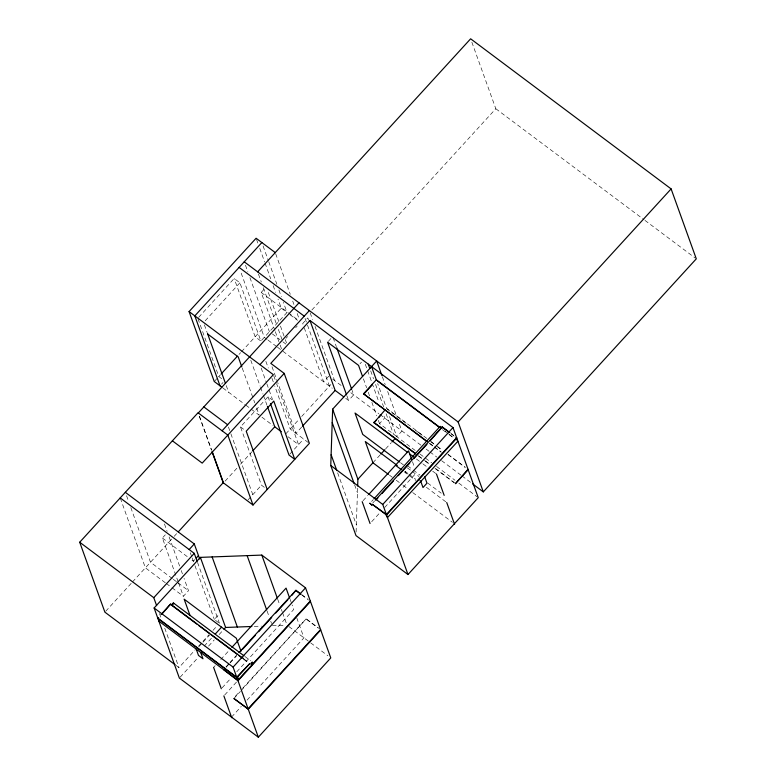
<?xml version="1.0" encoding="UTF-8"?>
<svg xmlns="http://www.w3.org/2000/svg" width="776" height="776" viewBox="0 0 776 776"><rect width="100%" height="100%" fill="white"/><g stroke="black" fill="none" stroke-linecap="round" stroke-linejoin="round"><path stroke-width="0.58" stroke-dasharray="3.88 2.91" d="M356.106 532.006L357.581 488.22M198.627 317.374L234.168 278.487L239.92 282.794L260.901 341.062L255.149 336.765L234.168 278.487M205.184 320.798L239.92 282.794M274.917 330.547L261.202 292.445L264.121 289.254M214.254 381.511L220.413 374.769M238.998 354.438L240.608 352.673M241.423 351.79L281.281 308.179L278.031 299.148M221.519 384.159L223.032 382.5M261.58 340.325L287.023 312.476L283.366 302.33M286.024 338.278L287.624 336.532M295.627 327.773L297.227 326.017M311.874 309.993L495.815 108.727L471.856 42.185M264.335 487.328L261.464 485.175L240.482 426.907L268.03 396.759L271.862 399.63M328.326 341.382L331.245 338.171M178.131 581.719L162.397 538.01L165.317 534.809M105.691 611.275L131.619 582.912M132.424 582.019L173.368 537.215M174.193 536.323L176.637 533.645M225.108 481.13L237.31 467.773M240.57 464.203L251.967 451.739M328.791 376.205L323.679 381.792L303.911 326.88M285.859 433.774L298.391 420.058M301.66 416.489L330.886 384.498M301.689 427.042L295.976 433.299L277.701 382.539M360.015 363.76L361.48 362.159M248.058 499.851L261.464 485.175M289.807 454.164L303.629 439.032M194.825 559.593L193.36 561.193L189.489 558.293M345.698 398.301L348.57 400.455L353.691 394.848L352.081 390.367M171.981 587.752L183.379 596.288L188.49 590.691L184.048 578.362M396.73 436.519L379.532 423.638L384.663 418.031L383.043 413.55M218.599 622.653L214.341 619.471L219.453 613.874M176.065 665.449L178.946 667.612L195.145 649.881M198.384 646.34L208.919 634.817M212.973 630.384L217.018 625.951M199.034 646.544L202.216 643.062M203.011 642.188L210.16 634.361M204.233 646.107L212.1 637.494M372.936 462.777L380.095 454.949M385.662 448.858L391.22 442.766M415.209 450.468L396.788 436.675L401.92 431.068L399.019 423.017M180.168 677.186L198.025 657.65M208.569 646.107L214.254 639.89M219.123 634.564L223.178 630.122M362.993 500.753L367.863 495.428M213.604 667.379L215.194 665.643M220.753 659.561L228.697 650.88M371.558 501.48L373.188 499.695M372.839 502.887L374.469 501.102M225.923 666.885L229.182 663.325M229.997 662.432L236.505 655.303M226.088 667.341L229.347 663.781M230.162 662.888L236.67 655.759M371.685 521.715L380.638 511.917M384.702 507.465L416.45 472.73M222.111 687.846L231.064 678.049M236.758 671.812L293.745 609.461L292.125 604.96M224.681 694.995L236.893 681.629M235.37 696.276L239.444 691.823M242.704 688.263L306.2 618.782L319.605 628.822M233.906 698.516L240.424 691.387M241.239 690.495L306.2 618.782M231.51 717.121L241.287 706.432M246.981 700.194L303.969 637.843L296.316 616.61M254.256 626.397L261.502 626.125M272.366 625.718L284.792 625.262M495.815 108.727L643.993 219.676M644.963 220.403L695.325 258.117M450.895 433.367L453.766 435.52M451.157 433.9L454.067 436.073M261.202 292.445L297.877 319.906M281.281 308.179L287.023 312.476M289.894 314.629L297.557 320.362M445.152 431.33L448.062 433.512M449.032 434.24L453.873 437.868M442.407 429.613L448.227 433.968M449.197 434.696L454.038 438.324M426.858 438.45L386.574 408.292L377.689 383.606M430.69 441.321L436.442 445.637M437.402 446.355L441.408 449.682L437.567 446.801M447.936 454.232L465.144 467.123M386.739 408.748L407.837 424.54M415.509 430.292L418.39 432.445M419.341 433.163L422.222 435.317M430.855 441.777L436.607 446.084M448.101 454.688L465.309 467.579M429.458 443.135L433.338 446.045M434.308 446.772L441.098 451.855M429.623 443.591L433.503 446.501M434.473 447.228L441.263 452.301M272.289 333.893L279.952 339.636M282.823 341.779L286.402 344.457M332.623 379.066L341.246 385.526M350.82 392.695L378.853 413.686M379.823 414.413L421.252 445.424M426.102 449.061L429.002 451.234M429.972 451.962L436.762 457.045M441.612 460.672L461.002 475.193M461.972 475.921L471.672 483.176M267.128 339.451L264.306 337.337L240.347 270.795M268.069 340.15L276.537 346.494M277.478 347.202L332.293 388.262M420.058 454.096L431.699 462.806M436.539 466.444L454.969 480.237M458.839 483.138L477.269 496.931M418.39 455.667L424.21 460.022M425.18 460.75L430.03 464.378M435.84 468.733L454.27 482.526M418.555 456.123L424.375 460.478M425.345 461.206L430.195 464.834M435.035 468.462L454.435 482.982M416.392 458.985L422.125 463.282M423.085 464L427.867 467.579M432.649 471.158L436.471 474.02M407.575 465.813L412.366 469.393M413.317 470.11L420.02 475.135M400.532 462.709L403.442 464.882M407.313 467.782L411.193 470.692M412.163 471.42L418.953 476.503M427.683 483.031L441.253 493.196M405.043 471.304L407.953 473.486M408.923 474.204L415.703 479.287M426.373 487.279L445.764 501.791M404.131 471.75L415.713 480.422M389.416 475.116L392.326 477.298M396.206 480.199L402.026 484.554M402.996 485.281L407.837 488.909M412.686 492.547L452.437 522.306M308.421 442.621L290.224 428.992L274.791 386.138M221.674 378.688L218.803 376.535L197.822 318.267M222.887 387.971L244.876 404.441M245.837 405.15L259.194 415.15L255.159 403.947M261.939 417.207L272.919 425.432M288.003 436.723L298.537 444.609L276.605 383.703M240.482 426.907L245.274 430.486M301.68 594.581L307.432 598.888M301.845 595.037L308.547 600.061M306.365 619.238L317.85 627.842M288.924 626.581L327.909 655.768M162.397 538.01L188.529 557.575M172.34 578.605L150.505 562.251L130.601 506.98M173.291 579.313L177.093 582.155M178.043 582.873L188.49 590.691M165.336 582.776L145.393 567.838L120.212 497.911M166.287 583.484L171.03 587.044M244.799 656.399L250.58 660.725M243.257 658.485L248.553 662.51M243.897 659.357L247.748 662.238M382.364 376.767L385.206 384.663M387.651 391.434L396.982 417.372M412.483 461.691L414.064 466.104M389.533 416.518L396.788 436.675M370.685 370.87L373.528 378.766M375.555 384.411L383.674 406.964M386.108 413.734L393.422 434.036M405.363 471.245L406.061 473.195M365.292 364.235L371.752 382.17M372.15 383.295L379.008 402.346M363.401 378.814L366.621 387.777M368.241 392.258L369.851 396.74M371.869 402.346L376.709 415.79M378.329 420.282L379.532 423.638M333.117 337.696L336.347 346.659M346.959 395.973L348.57 400.455M310.177 312.835L312.612 319.596M315.046 326.366L334.543 380.502M308.625 320.168L307.81 317.927L302.698 323.524L303.513 325.765M305.065 318.422L307.092 324.067M307.5 325.192L329.431 386.099M275.664 253.713L290.282 294.317M292.717 301.088L293.939 304.473M297.179 313.494L299.216 319.13M354.584 484.796L357.435 492.712M263.064 245.934L268.341 260.59M268.748 261.725L276.877 284.278M278.904 289.923L281.339 296.684M256.507 239.377L258.136 243.887M259.756 248.398L264.626 261.929M265.033 263.064L270.717 278.846M273.152 285.616L275.596 292.387M337.628 472.817L356.349 524.818M268.331 292.455L278.817 321.594M280.437 326.075L284.87 338.404M285.277 339.529L286.49 342.885M258.457 274.112L261.299 282.008M263.336 287.644L276.324 323.738M278.361 329.373L282.415 340.654M275.325 331.672L279.758 344.001M280.165 345.116L281.775 349.598M245.459 265.198L247.893 271.969M249.93 277.604L269.418 331.74M272.017 366.747L277.294 381.414M273.763 375.807L276.198 382.578M265.858 361.315L268.302 368.086M271.949 378.242L274.394 385.003M261.173 368.028L266.449 382.694M266.857 383.819L272.541 399.611M268.03 396.759L270.048 402.366M250.793 360.258L260.135 386.196M260.542 387.331L262.977 394.092M263.384 395.226L267.041 405.373M242.248 368.086L254.751 402.822M204.379 324.805L207.202 332.652M226.243 385.575L228.668 392.297M228.435 426.984L230.462 432.62M230.87 433.745L252.801 494.651M290.108 599.344L291.727 603.844M277.682 599.179L279.719 604.824M281.349 609.354L282.163 611.614M282.571 612.739L286.645 624.049M199.519 416.363L211.702 450.196M199.238 416.149L211.421 449.993M267.08 611.022L269.107 616.678M270.737 621.198L271.551 623.458M243.383 657.864L244.178 660.075M197.521 562.387L219.453 623.293M190.314 552.716L191.837 556.955M192.215 558.012L194.572 564.559M194.98 565.675L214.341 619.471M164.454 523.936L167.131 531.356M169.119 536.895L179.615 566.034M181.225 570.515L182.438 573.881M178.538 582.834L183.379 596.288M126.546 495.699L128.573 501.344M159.458 613.476L161.486 619.112M164.735 628.133L178.946 667.612"/><path stroke-width="1.16" d="M212.236 452.243L223.197 482.701L253.005 505.021L309.381 443.339L284.2 373.401L270.795 363.362L309.983 320.488L453 427.566L478.239 497.658L407.982 574.531L355.99 535.595L330.76 465.503L332.652 409.156L376.68 360.976L381.957 375.642M357.658 485.98L357.881 479.248L332.652 409.156M374.003 498.803L440.176 426.402L442.058 428.012M221.926 387.253L214.254 381.511L189.082 311.583L256.099 238.242L275.257 252.588M261.851 242.549L194.825 315.88L220.006 385.808M257.651 271.852L470.634 38.8L671.114 188.907L696.295 258.835L483.303 491.887L472.632 483.904M221.228 373.886L237.378 356.213M175.104 664.731L104.886 612.157L79.705 542.23L198.025 412.764L227.834 435.084L253.005 505.021M198.307 412.977L298.993 302.805M259.95 364.642L309.362 310.575M222.091 430.787L273.356 374.682L189.082 311.583M284.2 373.401L202.206 463.126L172.398 440.816M178.276 531.861L223.197 482.701M252.782 450.846L274.752 426.8L267.439 406.498M189.169 549.544L194.281 543.947L125.324 492.314M302.504 426.15L335.164 390.415L309.983 320.488M156.616 605.581L153.774 597.685L194.272 553.366L120.212 497.911M196.279 558.002L198.472 555.597M154.123 607.986L200.383 557.372L261.813 555.092L305.55 587.83L330.78 657.922L258.33 737.2L179.363 678.069L154.123 607.986L233.101 667.108L258.33 737.2M160.962 614.582L170.545 604.097L242.772 658.184M158.634 617.764L157.926 618.54L236.893 677.671L249.678 663.684L236.728 677.215L157.761 618.084M161.854 614.243L170.545 604.097M426.713 441.418L363.527 393.772L376.311 379.794L439.332 426.975M363.692 394.227L372.48 384.615M159.565 620.334L158.847 621.11L237.854 680.309L310.303 601.041M415.645 453.941L373.954 422.726L384.974 410.038M373.954 422.726L376.35 420.107M378.746 417.488L381.142 414.859M215.253 634.05L221.548 627.163M357.881 479.248L372.936 462.777L365.292 441.544L397.283 465.493M380.89 454.076L384.867 449.731M392.016 441.893L395.197 438.421M223.992 629.239L225.612 627.464L251.841 626.484M368.678 494.535L408.583 450.875L411.687 459.489M231.869 647.397L286.063 588.111L289.7 598.218M375.293 500.21L442.272 426.916L449.935 432.649M376.273 499.763L377.902 497.979M381.986 493.507L393.422 480.994M398.321 475.63L409.757 463.117M413.85 458.655L426.916 444.347M430.185 440.778L442.272 426.916M238.95 652.635L295.937 590.284L300.729 593.863M242.374 649.522L255.401 635.272M258.65 631.712L271.678 617.463M275.752 613.001L287.964 599.644M292.028 595.192L295.937 590.284M233.101 667.108L305.55 587.83M407.982 574.531L382.752 504.439L453 427.566M483.303 491.887L458.131 421.96L671.114 188.907M456.637 437.674L386.39 514.537L372.189 504.235L386.555 514.992L456.802 438.12L456.007 437.528L456.928 440.099M310.468 601.497L238.019 680.765L223.488 669.562M457.918 441.224L387.476 517.563L385.75 514.391M320.566 629.54L248.107 708.818L233.906 698.516L248.271 709.274L320.73 629.996M468.015 469.276L455.396 483.71L468.18 469.722M441.534 428.012L441.04 427.644M244.236 261.813L458.131 421.96M239.124 267.41L304.25 316.171M442.436 427.372L449.217 432.445M377.446 380.967L439.497 427.43M363.527 393.772L427.527 441.69M335.164 390.415L343.778 396.866M373.79 422.27L415.48 453.494M407.778 452.534L355.03 413.036L362.712 434.395L399.562 461.982M409.699 453.97L413.521 456.841M419.923 480.596L420.718 481.188L422.998 487.541L426.975 483.186L424.695 476.842M395.45 465.241L401.24 469.577M207.687 334.019L238.213 356.873L241.84 366.961M372.936 462.777L388.446 474.398M330.76 465.503L382.752 504.439M274.752 426.8L281.358 431.747M203.845 406.915L227.62 424.724M296.102 590.74L300.884 594.319M173.533 603.039L243.839 655.681M170.71 604.553L196.706 624.02M198.637 625.466L209.229 633.4M211.15 634.836L237.155 654.313M239.086 655.749L241.976 657.912M79.705 542.23L153.774 597.685M440.564 427.178L440.128 426.46M436.471 474.02L444.163 495.369M446.733 502.518L454.6 524.372M371.558 366.582L376.476 380.25M368.241 364.109L369.871 368.619M362.586 376.573L358.551 365.36L327.588 342.177L346.552 394.848M336.745 347.774L351.673 389.242M362.188 501.645L370.055 523.49M332.196 422.619L354.176 483.671M331.119 454.736L336.813 470.557M270.446 403.481L289.011 455.037L294.754 459.334L273.773 401.066L246.225 431.204L267.206 489.481M207.599 333.767L225.438 383.334M261.813 555.092L277.274 598.044M212.11 451.322L223.478 482.905M247.137 555.635L266.672 609.897M212.129 556.935L237.359 627.027M241.006 651.248L236.311 638.221L184.154 599.169L190.062 615.562M200.383 557.372L225.612 627.464M194.281 543.947L199.684 558.962M194.272 553.366L197.114 561.261M237.611 676.885L238.533 679.456M213.604 667.379L221.296 688.739M223.866 695.888L231.733 717.732M200.683 652.432L202.972 658.775L198.501 655.429L196.221 649.085M172.728 604.853A1.3 0.504 -53.2 0 1 171.923 604.611A1.3 0.504 -53.2 0 1 173.223 603.039A1.3 0.504 -53.2 0 1 173.358 604.087M369.919 503.275L371.772 505.06L369.919 503.275M251.472 664.149A1.3 0.504 -53.2 0 0 252.588 662.277A1.3 0.504 -53.2 0 0 251.133 663.199A1.3 0.504 -53.2 0 0 251.472 664.149"/></g></svg>
